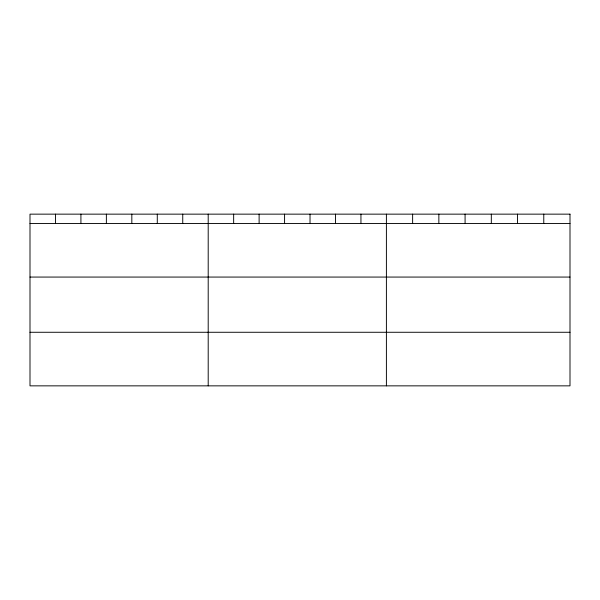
<?xml version="1.0" encoding="UTF-8"?>
<svg xmlns="http://www.w3.org/2000/svg" width="600" height="600" viewBox="0 0 600 600"><rect width="100%" height="100%" fill="white"/><g stroke="black" fill="none" stroke-linecap="round" stroke-linejoin="round"><path stroke-width="0.9" d="M30 223.485L570 223.485M30 277.065L570 277.065M30 332.272L570 332.272M543.773 214.147L543.773 223.485M517.545 214.147L517.545 223.485M491.317 214.147L491.317 223.485M465.082 214.147L465.082 223.485M438.855 214.147L438.855 223.485M412.627 214.147L412.627 223.485M386.4 214.147L386.4 385.853M360.945 214.147L360.945 223.485M335.483 214.147L335.483 223.485M310.028 214.147L310.028 223.485M284.572 214.147L284.572 223.485M259.118 214.147L259.118 223.485M233.655 214.147L233.655 223.485M208.2 214.147L208.2 385.853M182.745 214.147L182.745 223.485M157.282 214.147L157.282 223.485M131.828 214.147L131.828 223.485M106.373 214.147L106.373 223.485M80.918 214.147L80.918 223.485M55.455 214.147L55.455 223.485M570 214.147L30 214.147L30 385.853L570 385.853L570 214.147"/></g></svg>
